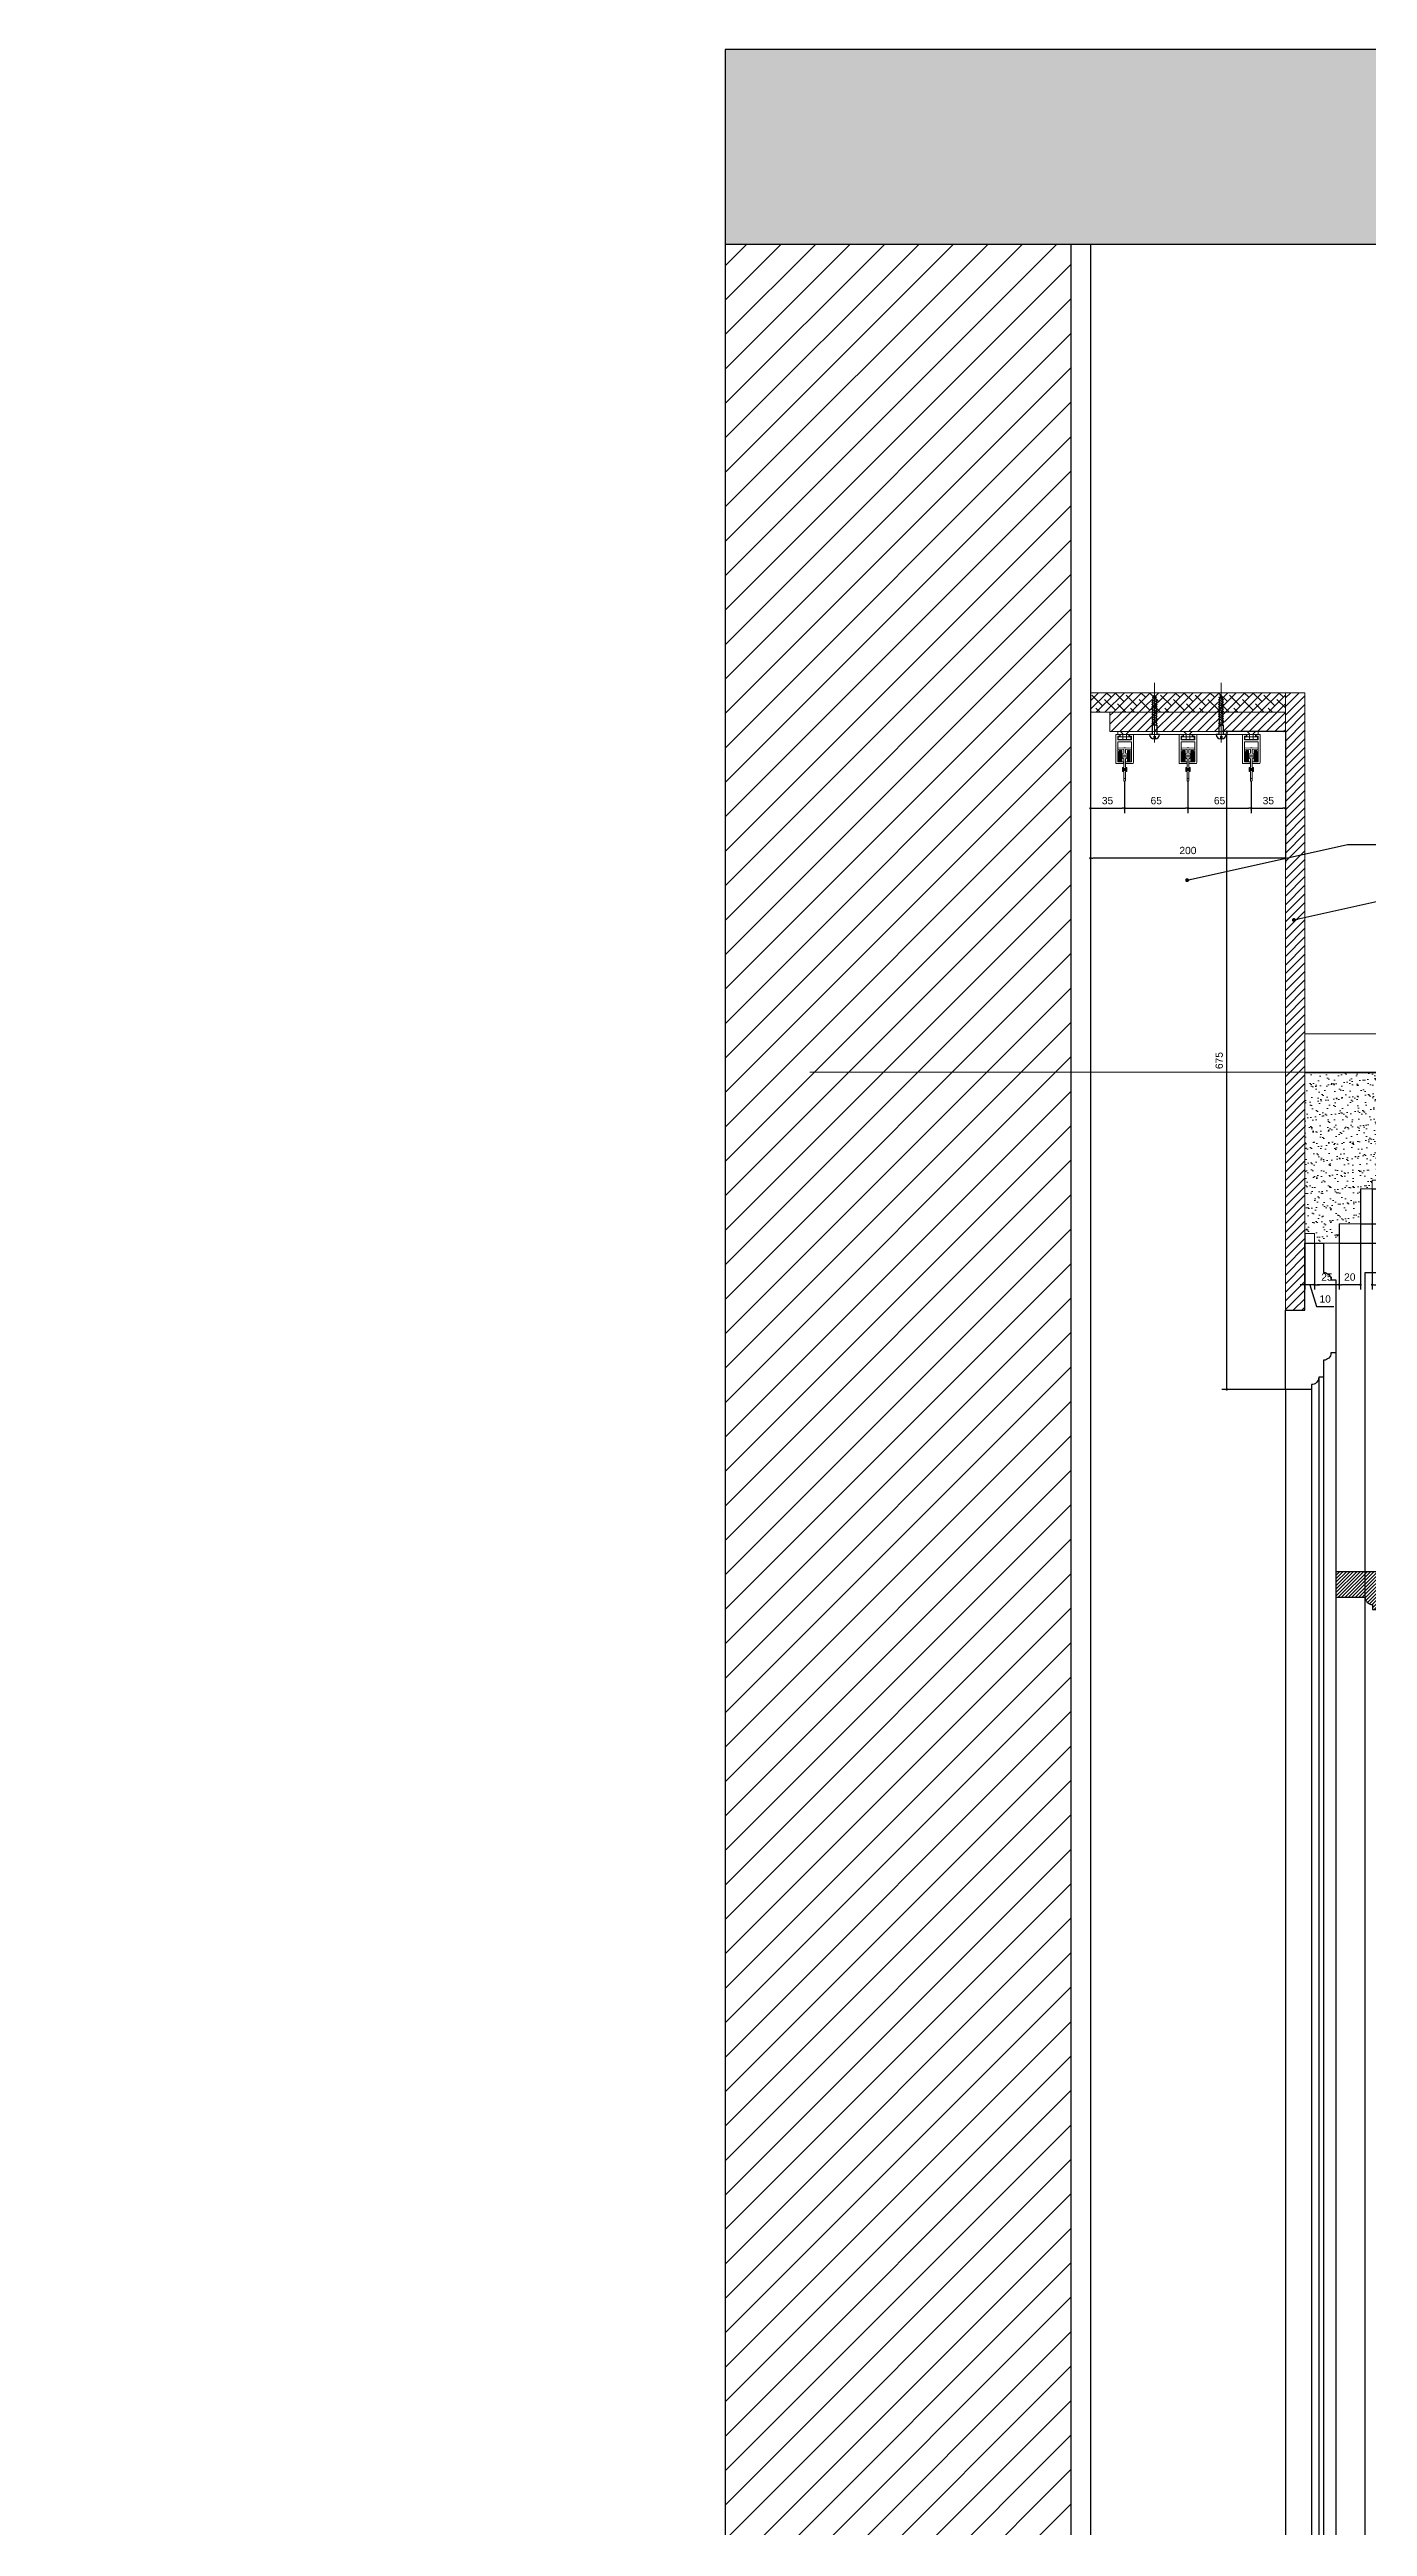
# Model space of a CAD drawing. Header units: inches. Extents: x -12478 to 399182, y -23212 to 525552.
# Drawn here: x 2054 to 3407, y 20670 to 23212 of the extents above; entities that cross this region are included whole.
import ezdxf

# ---------------------------------------------------------------- set-up
doc = ezdxf.new("R2010")
doc.units = ezdxf.units.IN
doc.header["$LTSCALE"] = 1000
doc.header["$MEASUREMENT"] = 0
doc.linetypes.add('DASHED', pattern=[0.75, 0.5, -0.25])
doc.linetypes.add('HIDDEN', pattern=[0.375, 0.25, -0.125])
for name, color, linetype in [('8', 8, 'Continuous'), ('A-DIM', 9, 'Continuous'), ('A-Hidden', 8, 'HIDDEN'), ('Calliper Gypsum  Elevation', 31, 'Continuous'), ('Layer3', 3, 'Continuous'), ('Layer7', 8, 'Continuous')]:
    doc.layers.add(name, color=color, linetype=linetype)
for name, color, linetype, lineweight in [('GRC', 41, 'Continuous', 0), ('Sanitaire', 253, 'Continuous', 0), ('Wood treillis', 111, 'Continuous', 0)]:
    doc.layers.add(name, color=color, linetype=linetype, lineweight=lineweight)
doc.layers.add('Stone-GRG', color=7, linetype='Continuous', lineweight=0, true_color=0xfff2cc)
doc.styles.get("Standard").update_dxf_attribs({"font": 'arial.ttf'})
doc.dimstyles.new('chester 5', dxfattribs={"dimscale": 0.05, "dimtxt": 150, "dimasz": 50, "dimexe": 100, "dimexo": 0, "dimgap": 80, "dimtad": 1, "dimdec": 0, "dimrnd": 5, "dimzin": 0, "dimdsep": 46, "dimtxsty": 'Standard', "dimblk": 'DOT', "dimcen": 100, "dimclrd": 1, "dimclre": 1, "dimclrt": 3, "dimadec": 0, "dimazin": 0, "dimtfac": 1, "dimtdec": 0, "dimtofl": 0, "dimtmove": 0, "dimatfit": 3, "dimfxl": 1, "dimtolj": 1, "dimtzin": 0, "dimlwd": -1, "dimarcsym": 0})
doc.dimstyles.get("Standard").update_dxf_attribs({"dimtxt": 0.18, "dimasz": 0.18, "dimexe": 0.18, "dimexo": 0.0625, "dimgap": 0.09, "dimtad": 0, "dimtih": 1, "dimtoh": 1, "dimdec": 4, "dimzin": 0, "dimdsep": 46, "dimtxsty": 'Standard', "dimcen": 0.09, "dimadec": 0, "dimazin": 0, "dimtfac": 1, "dimtdec": 4, "dimtofl": 0, "dimtmove": 0, "dimatfit": 3, "dimfxl": 1, "dimtolj": 1, "dimtzin": 0, "dimarcsym": 0})

# ---------------------------------------------------------------- blocks, each defined once
blk = doc.blocks.new('curtain box 21')
at = {"lineweight": 0}
for p, q in [((3862.1, 3149.7), (3856.5, 3152.3)), ((3924.7, 3149.7), (3930.3, 3152.3)), ((3830.7, 3103.8), (3826, 3103.8)), ((3830.7, 3102.6), (3826, 3102.6)), ((3830.7, 3101.5), (3826, 3101.5)), ((3895.7, 3103.8), (3891, 3103.8)), ((3895.7, 3102.6), (3891, 3102.6)), ((3895.7, 3101.5), (3891, 3101.5)), ((3960.7, 3103.8), (3956, 3103.8)), ((3960.7, 3102.6), (3956, 3102.6)), ((3960.7, 3101.5), (3956, 3101.5))]:
    blk.add_line(p, q, dxfattribs=at)
at = {"color": 1, "lineweight": 0}
for p, q in [((3823.5, 3122.3), (3823.5, 3110.7)), ((3824.5, 3122.3), (3824.5, 3110.7)), ((3832.3, 3122.3), (3832.3, 3110.7)), ((3833.2, 3122.3), (3833.2, 3110.7)), ((3888.5, 3122.3), (3888.5, 3110.7)), ((3889.5, 3122.3), (3889.5, 3110.7)), ((3897.3, 3122.3), (3897.3, 3110.7)), ((3898.2, 3122.3), (3898.2, 3110.7)), ((3953.5, 3122.3), (3953.5, 3110.7)), ((3954.5, 3122.3), (3954.5, 3110.7)), ((3962.3, 3122.3), (3962.3, 3110.7)), ((3963.2, 3122.3), (3963.2, 3110.7))]:
    blk.add_line(p, q, dxfattribs=at)
at = {"color": 4, "lineweight": 0}
for points in [[(3859.2, 3130.5), (3859.2, 3191.5)], [(3927.6, 3130.5), (3927.6, 3191.5)]]:
    blk.add_lwpolyline(points, dxfattribs=at)
at = {"color": 1, "lineweight": 0}
for points in [[(3835.4, 3131), (3821.4, 3131), (3821.4, 3110.7), (3826.4, 3110.7, -1), (3826.4, 3108.7), (3820.4, 3108.7, -0.414214), (3819.4, 3109.7), (3819.4, 3138.7), (3823.4, 3138.7), (3823.4, 3136.7), (3821.4, 3136.7), (3821.4, 3133), (3835.4, 3133), (3835.4, 3136.7), (3833.4, 3136.7), (3833.4, 3138.7), (3837.4, 3138.7), (3837.4, 3109.7, -0.414214), (3836.4, 3108.7), (3830.4, 3108.7, -1), (3830.4, 3110.7), (3835.4, 3110.7)], [(3900.4, 3131), (3886.4, 3131), (3886.4, 3110.7), (3891.4, 3110.7, -1), (3891.4, 3108.7), (3885.4, 3108.7, -0.414214), (3884.4, 3109.7), (3884.4, 3138.7), (3888.4, 3138.7), (3888.4, 3136.7), (3886.4, 3136.7), (3886.4, 3133), (3900.4, 3133), (3900.4, 3136.7), (3898.4, 3136.7), (3898.4, 3138.7), (3902.4, 3138.7), (3902.4, 3109.7, -0.414214), (3901.4, 3108.7), (3895.4, 3108.7, -1), (3895.4, 3110.7), (3900.4, 3110.7)], [(3965.4, 3131), (3951.4, 3131), (3951.4, 3110.7), (3956.4, 3110.7, -1), (3956.4, 3108.7), (3950.4, 3108.7, -0.414214), (3949.4, 3109.7), (3949.4, 3138.7), (3953.4, 3138.7), (3953.4, 3136.7), (3951.4, 3136.7), (3951.4, 3133), (3965.4, 3133), (3965.4, 3136.7), (3963.4, 3136.7), (3963.4, 3138.7), (3967.4, 3138.7), (3967.4, 3109.7, -0.414214), (3966.4, 3108.7), (3960.4, 3108.7, -1), (3960.4, 3110.7), (3965.4, 3110.7)], [(3824.5, 3122.3), (3823.5, 3122.3, 0.414214), (3822.5, 3121.3), (3822.5, 3111.7, 0.414214), (3823.5, 3110.7), (3824.5, 3110.7, 0.414214), (3825.5, 3111.7), (3825.5, 3121.3, 0.414214)], [(3832.3, 3122.3), (3833.2, 3122.3, -0.414214), (3834.2, 3121.3), (3834.2, 3111.7, -0.414214), (3833.2, 3110.7), (3832.3, 3110.7, -0.414214), (3831.3, 3111.7), (3831.3, 3121.3, -0.414214)], [(3889.5, 3122.3), (3888.5, 3122.3, 0.414214), (3887.5, 3121.3), (3887.5, 3111.7, 0.414214), (3888.5, 3110.7), (3889.5, 3110.7, 0.414214), (3890.5, 3111.7), (3890.5, 3121.3, 0.414214)], [(3897.3, 3122.3), (3898.2, 3122.3, -0.414214), (3899.2, 3121.3), (3899.2, 3111.7, -0.414214), (3898.2, 3110.7), (3897.3, 3110.7, -0.414214), (3896.3, 3111.7), (3896.3, 3121.3, -0.414214)], [(3954.5, 3122.3), (3953.5, 3122.3, 0.414214), (3952.5, 3121.3), (3952.5, 3111.7, 0.414214), (3953.5, 3110.7), (3954.5, 3110.7, 0.414214), (3955.5, 3111.7), (3955.5, 3121.3, 0.414214)], [(3962.3, 3122.3), (3963.2, 3122.3, -0.414214), (3964.2, 3121.3), (3964.2, 3111.7, -0.414214), (3963.2, 3110.7), (3962.3, 3110.7, -0.414214), (3961.3, 3111.7), (3961.3, 3121.3, -0.414214)]]:
    blk.add_lwpolyline(points, format="xyb", close=True, dxfattribs=at)
at = {"lineweight": 0}
for points in [[(3965.4, 3141.5), (3821.4, 3141.5), (3821.4, 3138.7), (3965.4, 3138.7)], [(3828.4, 3141.5), (3832.6, 3141.5), (3830.3, 3139.4), (3830.3, 3133.5), (3828.4, 3133.5), (3826.4, 3133.5), (3826.4, 3139.4), (3824.1, 3141.5)], [(3893.4, 3141.5), (3897.6, 3141.5), (3895.3, 3139.4), (3895.3, 3133.5), (3893.4, 3133.5), (3891.4, 3133.5), (3891.4, 3139.4), (3889.1, 3141.5)], [(3958.4, 3141.5), (3962.6, 3141.5), (3960.3, 3139.4), (3960.3, 3133.5), (3958.4, 3133.5), (3956.4, 3133.5), (3956.4, 3139.4), (3954.1, 3141.5)], [(3827.6, 3124.8), (3829.1, 3124.8), (3835.3, 3124.4), (3835.3, 3123.5), (3829.1, 3123.1), (3829.1, 3119.5), (3830.8, 3118.6), (3830.8, 3117.5), (3830.8, 3117.5), (3828.4, 3117.5), (3825.9, 3117.5), (3825.9, 3117.5), (3825.9, 3118.6), (3827.6, 3119.5), (3827.6, 3123.1), (3821.4, 3123.5), (3821.4, 3124.4)], [(3892.6, 3124.8), (3894.1, 3124.8), (3900.3, 3124.4), (3900.3, 3123.5), (3894.1, 3123.1), (3894.1, 3119.5), (3895.8, 3118.6), (3895.8, 3117.5), (3895.8, 3117.5), (3893.4, 3117.5), (3890.9, 3117.5), (3890.9, 3117.5), (3890.9, 3118.6), (3892.6, 3119.5), (3892.6, 3123.1), (3886.4, 3123.5), (3886.4, 3124.4)], [(3957.6, 3124.8), (3959.1, 3124.8), (3965.3, 3124.4), (3965.3, 3123.5), (3959.1, 3123.1), (3959.1, 3119.5), (3960.8, 3118.6), (3960.8, 3117.5), (3960.8, 3117.5), (3958.4, 3117.5), (3955.9, 3117.5), (3955.9, 3117.5), (3955.9, 3118.6), (3957.6, 3119.5), (3957.6, 3123.1), (3951.4, 3123.5), (3951.4, 3124.4)]]:
    blk.add_lwpolyline(points, close=True, dxfattribs=at)
at = {"color": 1, "lineweight": 0}
for points in [[(3821.9, 3136.2), (3834.9, 3136.2), (3834.9, 3133.5), (3821.9, 3133.5)], [(3823.9, 3138.7), (3832.9, 3138.7), (3832.9, 3136.2), (3823.9, 3136.2)], [(3886.9, 3136.2), (3899.9, 3136.2), (3899.9, 3133.5), (3886.9, 3133.5)], [(3888.9, 3138.7), (3897.9, 3138.7), (3897.9, 3136.2), (3888.9, 3136.2)], [(3951.9, 3136.2), (3964.9, 3136.2), (3964.9, 3133.5), (3951.9, 3133.5)], [(3953.9, 3138.7), (3962.9, 3138.7), (3962.9, 3136.2), (3953.9, 3136.2)]]:
    blk.add_lwpolyline(points, close=True, dxfattribs=at)
for points in [[(3827.6, 3091.1), (3827.6, 3100.5), (3826, 3100.5), (3826, 3104.8), (3827.6, 3104.8), (3827.6, 3113.6), (3825.9, 3114.5), (3825.9, 3115.6), (3825.9, 3115.6), (3828.4, 3115.6), (3830.8, 3115.6), (3830.8, 3115.6), (3830.8, 3114.5), (3829.1, 3113.6), (3829.1, 3104.8), (3830.7, 3104.8), (3830.7, 3100.5), (3829.2, 3100.5), (3829.2, 3091.1)], [(3892.6, 3091.1), (3892.6, 3100.5), (3891, 3100.5), (3891, 3104.8), (3892.6, 3104.8), (3892.6, 3113.6), (3890.9, 3114.5), (3890.9, 3115.6), (3890.9, 3115.6), (3893.4, 3115.6), (3895.8, 3115.6), (3895.8, 3115.6), (3895.8, 3114.5), (3894.1, 3113.6), (3894.1, 3104.8), (3895.7, 3104.8), (3895.7, 3100.5), (3894.2, 3100.5), (3894.2, 3091.1)], [(3957.6, 3091.1), (3957.6, 3100.5), (3956, 3100.5), (3956, 3104.8), (3957.6, 3104.8), (3957.6, 3113.6), (3955.9, 3114.5), (3955.9, 3115.6), (3955.9, 3115.6), (3958.4, 3115.6), (3960.8, 3115.6), (3960.8, 3115.6), (3960.8, 3114.5), (3959.1, 3113.6), (3959.1, 3104.8), (3960.7, 3104.8), (3960.7, 3100.5), (3959.2, 3100.5), (3959.2, 3091.1)]]:
    blk.add_lwpolyline(points, dxfattribs=at)
at = {"lineweight": 0}
for points in [[(3827.9, 3093.5), (3828.9, 3093.5, -0.414214), (3829.2, 3093.2), (3829.2, 3091.1, -0.414214), (3828.9, 3090.8), (3827.9, 3090.8, -0.414214), (3827.6, 3091.1), (3827.6, 3093.2, -0.414214)], [(3892.9, 3093.5), (3893.9, 3093.5, -0.414214), (3894.2, 3093.2), (3894.2, 3091.1, -0.414214), (3893.9, 3090.8), (3892.9, 3090.8, -0.414214), (3892.6, 3091.1), (3892.6, 3093.2, -0.414214)], [(3957.9, 3093.5), (3958.9, 3093.5, -0.414214), (3959.2, 3093.2), (3959.2, 3091.1, -0.414214), (3958.9, 3090.8), (3957.9, 3090.8, -0.414214), (3957.6, 3091.1), (3957.6, 3093.2, -0.414214)]]:
    blk.add_lwpolyline(points, format="xyb", close=True, dxfattribs=at)
blk = doc.blocks.new('curtain track_3')
for p, q in [((52828.2, -34660.4), (52822.6, -34657.8)), ((52828.2, -34662.8), (52822.6, -34660.2)), ((52828.2, -34665.2), (52822.6, -34662.6)), ((52828.2, -34667.7), (52822.6, -34665.1)), ((52828.2, -34670.1), (52822.6, -34667.5)), ((52828.2, -34657.9), (52823, -34655.5)), ((52827.5, -34655.2), (52823.8, -34653.5)), ((52896.5, -34660.4), (52890.9, -34657.8)), ((52896.5, -34662.8), (52890.9, -34660.2)), ((52896.5, -34665.2), (52890.9, -34662.6)), ((52896.5, -34667.7), (52890.9, -34665.1)), ((52896.5, -34670.1), (52890.9, -34667.5)), ((52896.5, -34657.9), (52891.3, -34655.5)), ((52895.9, -34655.2), (52892.2, -34653.5)), ((52828.2, -34672.5), (52822.6, -34669.9)), ((52828.2, -34672.5), (52822.6, -34669.9)), ((52828.2, -34674.9), (52822.6, -34672.3)), ((52828.2, -34677.4), (52822.6, -34674.8)), ((52828.2, -34679.8), (52822.6, -34677.2)), ((52828.2, -34679.8), (52822.6, -34677.2)), ((52828.2, -34684.6), (52822.6, -34682.1)), ((52896.5, -34672.5), (52890.9, -34669.9)), ((52896.5, -34672.5), (52890.9, -34669.9)), ((52896.5, -34674.9), (52890.9, -34672.3)), ((52896.5, -34677.4), (52890.9, -34674.8)), ((52896.5, -34679.8), (52890.9, -34677.2)), ((52896.5, -34679.8), (52890.9, -34677.2)), ((52896.5, -34684.6), (52890.9, -34682.1))]:
    blk.add_line(p, q)
for points in [[(52823.6, -34683.9), (52823.6, -34659, -0.149778), (52825.3, -34653.3, 1.883636)], [(52827.1, -34683.9), (52827.1, -34659, 0.149778), (52825.3, -34653.3, -1.883636)], [(52891.9, -34683.9), (52891.9, -34659, -0.149778), (52893.7, -34653.3, 1.883636)], [(52895.4, -34683.9), (52895.4, -34659, 0.149778), (52893.7, -34653.3, -1.883636)]]:
    blk.add_lwpolyline(points, format="xyb")
at = {"color": 4}
for points in [[(52825.3, -34695.1), (52825.8, -34695.1), (52825.8, -34697.7, 0.38819), (52830.5, -34693.3), (52827.8, -34693.3), (52827.8, -34683.9), (52825.3, -34683.9), (52822.8, -34683.9), (52822.8, -34693.3), (52820.1, -34693.3, 0.38819), (52824.8, -34697.7), (52824.8, -34695.1)], [(52893.7, -34695.1), (52894.2, -34695.1), (52894.2, -34697.7, 0.38819), (52898.9, -34693.3), (52896.1, -34693.3), (52896.1, -34683.9), (52893.7, -34683.9), (52891.2, -34683.9), (52891.2, -34693.3), (52888.4, -34693.3, 0.38819), (52893.1, -34697.7), (52893.1, -34695.1)]]:
    blk.add_lwpolyline(points, format="xyb", close=True, dxfattribs=at)
at = {"extrusion": (0, 0, -1), "zscale": -1}
blk.add_blockref('curtain box 21', (-56752.9, -37831.9), dxfattribs=at)
blk = doc.blocks.new('MAK-GF10 structrual elev A')
at = {"layer": 'Layer7'}
h = blk.add_hatch(dxfattribs=at)
h.set_pattern_fill('AR-CONC', color=256, scale=10, style=0)
h.set_pattern_definition([(50, (-400019.973, -95187.583), (71.726018, -6.2752135), [7.5, -82.5]), (355, (-400019.97, -95187.58), (-13.875133, 75.219213), [6, -66]), (100.4514, (-400013.996, -95188.106), (57.850938, 68.943954), [6.374019, -70.114211]), (46.1842, (-400019.97, -95167.58), (106.724105, -16.551901), [11.25, -123.75]), (96.6356, (-400011.08, -95168.96), (93.46627, 97.411787), [9.56103, -105.1713]), (351.1842, (-400019.97, -95167.58), (93.466195, 97.41186), [9, -99]), (21, (-400009.973, -95172.583), (59.690705, -40.261889), [7.5, -82.5]), (326, (-400009.97, -95172.58), (24.331533, 72.515005), [6, -66]), (71.4514, (-400005, -95175.94), (84.022263, 32.25305), [6.374019, -70.114211]), (37.5, (-400019.973, -95187.583), (1.2159855, 33.2893854), [0, -65.2, 0, -67, 0, -66.25]), (7.5, (-400019.973, -95187.583), (26.3069537, 39.4411712), [0, -38.2, 0, -63.7, 0, -25.25]), (327.5, (-400042.273, -95187.583), (53.3822436, -2.2554872), [0, -25, 0, -78, 0, -103.5]), (317.5, (-400052.273, -95187.583), (58.318617, 10.010498), [0, -32.5, 0, -51.8, 0, -73.5])])
h.paths.add_polyline_path([(13352.4, 23212.1), (13352.4, 23012.1), (2747.6, 23012.1), (2747.6, 23212.1)])
h = blk.add_hatch(dxfattribs=at)
h.set_pattern_fill('ANSI31', color=256, scale=200, style=0)
h.set_pattern_definition([(45, (-400019.973, -95237.583), (-17.6776695, 17.6776695), [])])
h.paths.add_polyline_path([(2747.6, 22562.1), (2769.6, 22562.1), (3102.4, 22562.1), (3102.4, 18762.1), (2747.6, 18762.1)])
h.paths.add_polyline_path([(2747.6, 23012.1), (3102.4, 23012.1), (3102.4, 22562.1), (2747.6, 22562.1)])
at = {"layer": 'Layer3'}
for p, q in [((13352.4, 23212.1, 0), (2747.6, 23212.1, 0)), ((2747.6, 23212.1, 0), (2747.6, 18562.1, 0)), ((13352.4, 23012.1, 0), (2747.6, 23012.1, 0)), ((3102.4, 23012.1, 0), (3102.4, 18762.1, 0)), ((3122.4, 23012.1, 0), (3122.4, 18862.1, 0))]:
    blk.add_line(p, q, dxfattribs=at)
blk = doc.blocks.new('A$Ce2b00592')
at = {"layer": '8'}
h = blk.add_hatch(dxfattribs=at)
h.set_pattern_fill('ANSI38', color=256, scale=50, style=0)
h.set_pattern_definition([(45, (-403142.3564, -117689.638), (-4.41941738, 4.41941738), []), (135, (-403142.3564, -117689.638), (-13.25825215, 4.41941738), [15.625, -9.375])])
h.paths.add_polyline_path([(200, 0), (200, -20), (0, -20), (0, 0)])
h = blk.add_hatch(dxfattribs=at)
h.set_pattern_fill('ANSI31', color=256, scale=50, style=0)
h.set_pattern_definition([(45, (-403142.3564, -117689.638), (-4.41941738, 4.41941738), [])])
h.paths.add_polyline_path([(200, -20), (200, -40), (20, -40), (20, -20)])
h = blk.add_hatch(dxfattribs=at)
h.set_pattern_fill('ANSI31', color=256, scale=50, style=0)
h.set_pattern_definition([(45, (-403142.3564, -117789.638), (-4.41941738, 4.41941738), [])])
h.paths.add_polyline_path([(200, -633.8), (220, -633.8), (220, 0), (200, 0)])
at = {"layer": 'GRC', "lineweight": 0}
h = blk.add_hatch(dxfattribs=at)
h.set_pattern_fill('AR-SAND', color=256, scale=6)
h.set_pattern_definition([(37.5, (1191.455, 6437.248), (-0.37796, 11.560943), [0, -9.12, 0, -10.2, 0, -9.75]), (7.5, (1191.455, 6437.248), (10.61866, 16.932876), [0, -4.92, 0, -8.22, 0, -3.15]), (327.5, (1184.075, 6437.248), (18.684851, 0.033954), [0, -3, 0, -10.8, 0, -14.1]), (317.5, (1184.075, 6437.248), (18.03676, 5.266053), [0, -1.5, 0, -7.08, 0, -8.1])])
h.paths.add_polyline_path([(354.7, -390), (220, -390), (220, -555), (230, -555), (230, -565), (255.2, -565), (255.2, -545.2), (277.1, -545.2), (277.1, -509), (289.1, -509), (289.1, -500.3, 0.439979), (327.3, -464), (366.1, -464), (366.1, -421.4, -0.415481), (368.8, -418.7), (374.7, -418.7), (374.7, -410), (354.7, -410)])
at = {"layer": 'GRC'}
for points in [[(850, 95), (850, -350), (220, -350), (220, -390), (414.7, -390), (414.7, -390), (414.7, -390), (442.6, -390), (442.6, -385, 0.413614), (449.7, -377.9), (454.7, -377.9), (454.7, -372.9), (770, -372.9), (770, -377.9), (775, -377.9, 0.413614), (782.1, -385), (782.1, -390), (857.9, -390), (857.9, -390), (857.9, -385, 0.413614), (865, -377.9), (870, -377.9), (870, 44.6)], [(220, -555), (220, -390), (354.7, -390), (354.7, -410), (374.7, -410), (374.7, -418.7), (368.8, -418.7, 0.415481), (366.1, -421.4), (366.1, -464), (327.3, -464, -0.439979), (289.1, -500.3), (289.1, -509), (277.1, -509), (277.1, -545.2), (255.2, -545.2), (255.2, -565), (230, -565), (230, -555), (220, -555)]]:
    blk.add_lwpolyline(points, format="xyb", dxfattribs=at)
for points in [[(200, 0), (200, -20), (0, -20), (0, 0), (200, 0)], [(200, -20), (200, -40), (20, -40), (20, -20), (200, -20)]]:
    blk.add_lwpolyline(points, dxfattribs=at)
at = {"layer": 'GRC', "elevation": 0}
blk.add_lwpolyline([(200, -633.8), (220, -633.8), (220, 0), (200, 0)], close=True, dxfattribs=at)
blk = doc.blocks.new('_Dot')
at = {"color": 0, "linetype": 'ByBlock', "lineweight": -2}
blk.add_line((-0.5, 0), (-1, 0), dxfattribs=at)
at = {"color": 0, "linetype": 'ByBlock', "const_width": 0.5}
blk.add_lwpolyline([(-0.25, 0, 1), (0.25, 0, 1)], format="xyb", close=True, dxfattribs=at)
blk = doc.blocks.new('*D477')
at = {"layer": 'A-DIM', "color": 1, "lineweight": -2, "transparency": 16777216}
for p, q in [((3411.5, 22043.1), (3542.1, 22043.1)), ((3399.5, 22006.9), (3542.1, 22006.9))]:
    blk.add_line(p, q, dxfattribs=at)
at = {"layer": 'A-DIM', "color": 1, "transparency": 16777216}
blk.add_line((3537.1, 22040.6), (3537.1, 22009.4), dxfattribs=at)
at = {"layer": 'Defpoints', "color": 0, "transparency": 16777216}
for p in [(3411.5, 22043.1, 0), (3399.5, 22006.9, 0), (3537.1, 22006.9)]:
    blk.add_point(p, dxfattribs=at)
at = {"layer": 'A-DIM', "color": 1, "transparency": 16777216, "xscale": 2.5, "yscale": 2.5, "zscale": 2.5}
for p, rotation in [((3537.1, 22043.1), 90), ((3537.1, 22006.9), 270)]:
    blk.add_blockref('_Dot', p, dxfattribs=dict(at, rotation=rotation))
at = {"layer": 'A-DIM', "color": 3, "transparency": 16777216, "insert": (3529.2, 22025), "char_height": 7.5, "attachment_point": 5, "rotation": 90}
blk.add_mtext('\\A1;35', dxfattribs=at)
blk = doc.blocks.new('*D478')
at = {"layer": 'A-DIM', "color": 1, "lineweight": -2, "transparency": 16777216}
for p, q in [((3377.6, 21987.1), (3542.1, 21987.1)), ((3399.5, 22006.9), (3542.1, 22006.9))]:
    blk.add_line(p, q, dxfattribs=at)
at = {"layer": 'A-DIM', "color": 1, "transparency": 16777216}
blk.add_line((3537.1, 22004.4), (3537.1, 21989.6), dxfattribs=at)
at = {"layer": 'Defpoints', "color": 0, "transparency": 16777216}
for p in [(3377.6, 21987.1, 0), (3399.5, 22006.9, 0), (3537.1, 21987.1)]:
    blk.add_point(p, dxfattribs=at)
at = {"layer": 'A-DIM', "color": 1, "transparency": 16777216, "xscale": 2.5, "yscale": 2.5, "zscale": 2.5}
for p, rotation in [((3537.1, 22006.9), 90), ((3537.1, 21987.1), 270)]:
    blk.add_blockref('_Dot', p, dxfattribs=dict(at, rotation=rotation))
at = {"layer": 'A-DIM', "color": 3, "transparency": 16777216, "insert": (3529.2, 21997), "char_height": 7.5, "attachment_point": 5, "rotation": 90}
blk.add_mtext('\\A1;20', dxfattribs=at)
blk = doc.blocks.new('*D493')
at = {"layer": 'A-DIM', "color": 1, "lineweight": -2, "transparency": 16777216}
for p, q in [((3399.5, 22043.1), (3399.5, 21939.6)), ((3411.5, 22043.1), (3411.5, 21939.6))]:
    blk.add_line(p, q, dxfattribs=at)
at = {"layer": 'A-DIM', "color": 1, "transparency": 16777216}
for p, q in [((3397, 21944.6), (3394.5, 21944.6)), ((3414, 21944.6), (3434.5, 21944.6))]:
    blk.add_line(p, q, dxfattribs=at)
at = {"layer": 'Defpoints', "color": 0, "transparency": 16777216}
for p in [(3399.5, 22043.1, 0), (3411.5, 22043.1, 0), (3399.5, 21944.6)]:
    blk.add_point(p, dxfattribs=at)
at = {"layer": 'A-DIM', "color": 1, "transparency": 16777216, "xscale": 2.5, "yscale": 2.5, "zscale": 2.5}
blk.add_blockref('_Dot', (3399.5, 21944.6), dxfattribs=at)
at = {"layer": 'A-DIM', "color": 1, "transparency": 16777216, "xscale": 2.5, "yscale": 2.5, "zscale": 2.5, "rotation": 180}
blk.add_blockref('_Dot', (3411.5, 21944.6), dxfattribs=at)
at = {"layer": 'A-DIM', "color": 3, "transparency": 16777216, "insert": (3425.5, 21952.4), "char_height": 7.5, "attachment_point": 5}
blk.add_mtext('\\A1;10', dxfattribs=at)
blk = doc.blocks.new('*D494')
at = {"layer": 'A-DIM', "color": 1, "lineweight": -2, "transparency": 16777216}
for p, q in [((3399.5, 22043.1), (3399.5, 21939.6)), ((3377.6, 22006.9), (3377.6, 21939.6))]:
    blk.add_line(p, q, dxfattribs=at)
at = {"layer": 'A-DIM', "color": 1, "transparency": 16777216}
blk.add_line((3397, 21944.6), (3380.1, 21944.6), dxfattribs=at)
at = {"layer": 'Defpoints', "color": 0, "transparency": 16777216}
for p in [(3399.5, 22043.1, 0), (3377.6, 22006.9), (3377.6, 21944.6)]:
    blk.add_point(p, dxfattribs=at)
at = {"layer": 'A-DIM', "color": 1, "transparency": 16777216, "xscale": 2.5, "yscale": 2.5, "zscale": 2.5, "rotation": 180}
blk.add_blockref('_Dot', (3377.6, 21944.6), dxfattribs=at)
at = {"layer": 'A-DIM', "color": 1, "transparency": 16777216, "xscale": 2.5, "yscale": 2.5, "zscale": 2.5}
blk.add_blockref('_Dot', (3399.5, 21944.6), dxfattribs=at)
at = {"layer": 'A-DIM', "color": 3, "transparency": 16777216, "insert": (3388.5, 21952.4), "char_height": 7.5, "attachment_point": 5}
blk.add_mtext('\\A1;20', dxfattribs=at)
blk = doc.blocks.new('*D495')
at = {"layer": 'A-DIM', "color": 1, "lineweight": -2, "transparency": 16777216}
for p, q in [((3352.4, 21987.1), (3352.4, 21939.6)), ((3377.6, 22006.9), (3377.6, 21939.6))]:
    blk.add_line(p, q, dxfattribs=at)
at = {"layer": 'A-DIM', "color": 1, "transparency": 16777216}
blk.add_line((3375.1, 21944.6), (3354.9, 21944.6), dxfattribs=at)
at = {"layer": 'Defpoints', "color": 0, "transparency": 16777216}
for p in [(3352.4, 21987.1), (3377.6, 22006.9), (3352.4, 21944.6)]:
    blk.add_point(p, dxfattribs=at)
at = {"layer": 'A-DIM', "color": 1, "transparency": 16777216, "xscale": 2.5, "yscale": 2.5, "zscale": 2.5, "rotation": 180}
blk.add_blockref('_Dot', (3352.4, 21944.6), dxfattribs=at)
at = {"layer": 'A-DIM', "color": 1, "transparency": 16777216, "xscale": 2.5, "yscale": 2.5, "zscale": 2.5}
blk.add_blockref('_Dot', (3377.6, 21944.6), dxfattribs=at)
at = {"layer": 'A-DIM', "color": 3, "transparency": 16777216, "insert": (3365, 21952.4), "char_height": 7.5, "attachment_point": 5}
blk.add_mtext('\\A1;25', dxfattribs=at)
blk = doc.blocks.new('*D496')
at = {"layer": 'A-DIM', "color": 1, "lineweight": -2, "transparency": 16777216}
for p, q in [((3342.4, 21997.1), (3342.4, 21939.6)), ((3352.4, 21987.1), (3352.4, 21939.6))]:
    blk.add_line(p, q, dxfattribs=at)
at = {"layer": 'A-DIM', "color": 1, "transparency": 16777216}
for p, q in [((3339.9, 21944.6), (3337.4, 21944.6)), ((3352.4, 21944.6), (3342.4, 21944.6)), ((3347.4, 21944.6), (3354.2, 21922.1)), ((3354.9, 21944.6), (3357.4, 21944.6)), ((3354.2, 21922.1), (3372.2, 21922.1))]:
    blk.add_line(p, q, dxfattribs=at)
at = {"layer": 'Defpoints', "color": 0, "transparency": 16777216}
for p in [(3342.4, 21997.1, 0), (3352.4, 21987.1), (3342.4, 21944.6)]:
    blk.add_point(p, dxfattribs=at)
at = {"layer": 'A-DIM', "color": 1, "transparency": 16777216, "xscale": 2.5, "yscale": 2.5, "zscale": 2.5}
blk.add_blockref('_Dot', (3342.4, 21944.6), dxfattribs=at)
at = {"layer": 'A-DIM', "color": 1, "transparency": 16777216, "xscale": 2.5, "yscale": 2.5, "zscale": 2.5, "rotation": 180}
blk.add_blockref('_Dot', (3352.4, 21944.6), dxfattribs=at)
at = {"layer": 'A-DIM', "color": 3, "transparency": 16777216, "insert": (3363.2, 21929.9), "char_height": 7.5, "attachment_point": 5}
blk.add_mtext('\\A1;10', dxfattribs=at)
blk = doc.blocks.new('*D497')
at = {"layer": 'A-DIM', "color": 1, "lineweight": -2, "transparency": 16777216}
for p, q in [((3122.4, 22512.1), (3122.4, 22377.3)), ((3322.4, 22512.1), (3322.4, 22377.3))]:
    blk.add_line(p, q, dxfattribs=at)
at = {"layer": 'A-DIM', "color": 1, "transparency": 16777216}
blk.add_line((3319.9, 22382.3), (3124.9, 22382.3), dxfattribs=at)
at = {"layer": 'Defpoints', "color": 0, "transparency": 16777216}
for p in [(3122.4, 22512.1, 0), (3322.4, 22512.1, 0), (3122.4, 22382.3)]:
    blk.add_point(p, dxfattribs=at)
at = {"layer": 'A-DIM', "color": 1, "transparency": 16777216, "xscale": 2.5, "yscale": 2.5, "zscale": 2.5, "rotation": 180}
blk.add_blockref('_Dot', (3122.4, 22382.3), dxfattribs=at)
at = {"layer": 'A-DIM', "color": 1, "transparency": 16777216, "xscale": 2.5, "yscale": 2.5, "zscale": 2.5}
blk.add_blockref('_Dot', (3322.4, 22382.3), dxfattribs=at)
at = {"layer": 'A-DIM', "color": 3, "transparency": 16777216, "insert": (3222.4, 22390.1), "char_height": 7.5, "attachment_point": 5}
blk.add_mtext('\\A1;200', dxfattribs=at)
blk = doc.blocks.new('*D498')
at = {"layer": 'A-DIM', "color": 1, "lineweight": -2, "transparency": 16777216}
for p, q in [((3322.4, 22512.1), (3257.3, 22512.1)), ((3322.4, 21837.1), (3257.3, 21837.1))]:
    blk.add_line(p, q, dxfattribs=at)
at = {"layer": 'A-DIM', "color": 1, "transparency": 16777216}
blk.add_line((3262.3, 21839.6), (3262.3, 22509.6), dxfattribs=at)
at = {"layer": 'Defpoints', "color": 0, "transparency": 16777216}
for p in [(3262.3, 22512.1), (3322.4, 22512.1, 0), (3322.4, 21837.1, 0)]:
    blk.add_point(p, dxfattribs=at)
at = {"layer": 'A-DIM', "color": 1, "transparency": 16777216, "xscale": 2.5, "yscale": 2.5, "zscale": 2.5}
for p, rotation in [((3262.3, 22512.1), 90), ((3262.3, 21837.1), 270)]:
    blk.add_blockref('_Dot', p, dxfattribs=dict(at, rotation=rotation))
at = {"layer": 'A-DIM', "color": 3, "transparency": 16777216, "insert": (3254.5, 22174.6), "char_height": 7.5, "attachment_point": 5, "rotation": 90}
blk.add_mtext('\\A1;675', dxfattribs=at)
blk = doc.blocks.new('*D499')
at = {"layer": 'A-DIM', "color": 1, "lineweight": -2, "transparency": 16777216}
for p, q in [((3122.4, 22461.3), (3122.4, 22428.5)), ((3157.4, 22461.3), (3157.4, 22428.5))]:
    blk.add_line(p, q, dxfattribs=at)
at = {"layer": 'A-DIM', "color": 1, "transparency": 16777216}
blk.add_line((3124.9, 22433.5), (3154.9, 22433.5), dxfattribs=at)
at = {"layer": 'Defpoints', "color": 0, "transparency": 16777216}
for p in [(3122.4, 22461.3), (3157.4, 22461.3, 0), (3157.4, 22433.5)]:
    blk.add_point(p, dxfattribs=at)
at = {"layer": 'A-DIM', "color": 1, "transparency": 16777216, "xscale": 2.5, "yscale": 2.5, "zscale": 2.5, "rotation": 180}
blk.add_blockref('_Dot', (3122.4, 22433.5), dxfattribs=at)
at = {"layer": 'A-DIM', "color": 1, "transparency": 16777216, "xscale": 2.5, "yscale": 2.5, "zscale": 2.5}
blk.add_blockref('_Dot', (3157.4, 22433.5), dxfattribs=at)
at = {"layer": 'A-DIM', "color": 3, "transparency": 16777216, "insert": (3139.9, 22441.3), "char_height": 7.5, "attachment_point": 5}
blk.add_mtext('\\A1;35', dxfattribs=at)
blk = doc.blocks.new('*D500')
at = {"layer": 'A-DIM', "color": 1, "lineweight": -2, "transparency": 16777216}
for p, q in [((3157.4, 22461.3), (3157.4, 22428.5)), ((3222.4, 22461.3), (3222.4, 22428.5))]:
    blk.add_line(p, q, dxfattribs=at)
at = {"layer": 'A-DIM', "color": 1, "transparency": 16777216}
blk.add_line((3159.9, 22433.5), (3219.9, 22433.5), dxfattribs=at)
at = {"layer": 'Defpoints', "color": 0, "transparency": 16777216}
for p in [(3157.4, 22461.3, 0), (3222.4, 22461.3, 0), (3222.4, 22433.5)]:
    blk.add_point(p, dxfattribs=at)
at = {"layer": 'A-DIM', "color": 1, "transparency": 16777216, "xscale": 2.5, "yscale": 2.5, "zscale": 2.5, "rotation": 180}
blk.add_blockref('_Dot', (3157.4, 22433.5), dxfattribs=at)
at = {"layer": 'A-DIM', "color": 1, "transparency": 16777216, "xscale": 2.5, "yscale": 2.5, "zscale": 2.5}
blk.add_blockref('_Dot', (3222.4, 22433.5), dxfattribs=at)
at = {"layer": 'A-DIM', "color": 3, "transparency": 16777216, "insert": (3189.9, 22441.3), "char_height": 7.5, "attachment_point": 5}
blk.add_mtext('\\A1;65', dxfattribs=at)
blk = doc.blocks.new('*D501')
at = {"layer": 'A-DIM', "color": 1, "lineweight": -2, "transparency": 16777216}
for p, q in [((3222.4, 22461.3), (3222.4, 22428.5)), ((3287.4, 22461.3), (3287.4, 22428.5))]:
    blk.add_line(p, q, dxfattribs=at)
at = {"layer": 'A-DIM', "color": 1, "transparency": 16777216}
blk.add_line((3224.9, 22433.5), (3284.9, 22433.5), dxfattribs=at)
at = {"layer": 'Defpoints', "color": 0, "transparency": 16777216}
for p in [(3222.4, 22461.3, 0), (3287.4, 22461.3, 0), (3287.4, 22433.5)]:
    blk.add_point(p, dxfattribs=at)
at = {"layer": 'A-DIM', "color": 1, "transparency": 16777216, "xscale": 2.5, "yscale": 2.5, "zscale": 2.5, "rotation": 180}
blk.add_blockref('_Dot', (3222.4, 22433.5), dxfattribs=at)
at = {"layer": 'A-DIM', "color": 1, "transparency": 16777216, "xscale": 2.5, "yscale": 2.5, "zscale": 2.5}
blk.add_blockref('_Dot', (3287.4, 22433.5), dxfattribs=at)
at = {"layer": 'A-DIM', "color": 3, "transparency": 16777216, "insert": (3254.9, 22441.3), "char_height": 7.5, "attachment_point": 5}
blk.add_mtext('\\A1;65', dxfattribs=at)
blk = doc.blocks.new('*D502')
at = {"layer": 'A-DIM', "color": 1, "lineweight": -2, "transparency": 16777216}
for p, q in [((3287.4, 22461.3), (3287.4, 22428.5)), ((3322.4, 22461.3), (3322.4, 22428.5))]:
    blk.add_line(p, q, dxfattribs=at)
at = {"layer": 'A-DIM', "color": 1, "transparency": 16777216}
blk.add_line((3289.9, 22433.5), (3319.9, 22433.5), dxfattribs=at)
at = {"layer": 'Defpoints', "color": 0, "transparency": 16777216}
for p in [(3287.4, 22461.3, 0), (3322.4, 22461.3), (3322.4, 22433.5)]:
    blk.add_point(p, dxfattribs=at)
at = {"layer": 'A-DIM', "color": 1, "transparency": 16777216, "xscale": 2.5, "yscale": 2.5, "zscale": 2.5, "rotation": 180}
blk.add_blockref('_Dot', (3287.4, 22433.5), dxfattribs=at)
at = {"layer": 'A-DIM', "color": 1, "transparency": 16777216, "xscale": 2.5, "yscale": 2.5, "zscale": 2.5}
blk.add_blockref('_Dot', (3322.4, 22433.5), dxfattribs=at)
at = {"layer": 'A-DIM', "color": 3, "transparency": 16777216, "insert": (3304.9, 22441.3), "char_height": 7.5, "attachment_point": 5}
blk.add_mtext('\\A1;35', dxfattribs=at)

msp = doc.modelspace()

# ---------------------------------------------------------------- hatches: boundary and pattern name
at = {"layer": 'Stone-GRG', "lineweight": 0}
h = msp.add_hatch(dxfattribs=at)
h.set_pattern_fill('ANSI31', color=253, scale=20)
h.set_pattern_definition([(45, (-88001.9243, -9922.7142), (-1.76776695, 1.76776695), [])])
edge = h.paths.add_edge_path()
edge.add_line((3459.2, 21650), (3374.2, 21650))
edge.add_line((3374.2, 21650), (3374.2, 21623.9))
edge.add_line((3374.2, 21623.9), (3399.2, 21623.9))
edge.add_line((3399.2, 21623.9), (3404.2, 21623.9))
edge.add_arc((3411.7, 21623.9), 7.5, 180, 270)
edge.add_line((3411.7, 21616.4), (3411.7, 21611.4))
edge.add_line((3411.7, 21611.4), (3486.7, 21611.4))
edge.add_line((3486.7, 21611.4), (3486.7, 21616.4))
edge.add_arc((3486.7, 21623.9), 7.5, 270, 360)
edge.add_line((3494.2, 21623.9), (3499.2, 21623.9))
edge.add_line((3499.2, 21623.9), (3499.2, 21633.9))
edge.add_line((3499.2, 21633.9), (3459.2, 21633.9))
edge.add_line((3459.2, 21633.9), (3459.2, 21650))

# ---------------------------------------------------------------- linework, layer by layer
at = {"layer": 'A-DIM', "lineweight": 0, "elevation": 0}
for points in [[(3322.4, 21937.1), (3322.4, 21937.1)], [(3342.4, 21937.1), (3342.4, 21937.1)]]:
    msp.add_lwpolyline(points, dxfattribs=at)
at = {"layer": 'A-Hidden', "linetype": 'DASHED', "lineweight": 0, "ltscale": 10}
for p, q in [((15334.4, 23012.1, 0), (2054.3, 23012.1, 0)), ((15334.4, 22162.6, 0), (2054.3, 22162.6, 0))]:
    msp.add_line(p, q, dxfattribs=at)
at = {"layer": 'GRC', "lineweight": 0}
for p, q in [((3377.6, 21987.1, 0), (12727.2, 21987.1, 0)), ((3399.5, 22006.9, 0), (12705.3, 22006.9, 0))]:
    msp.add_line(p, q, dxfattribs=at)
at = {"layer": 'Wood treillis', "lineweight": -2}
for p, q in [((3374.1, 21874.6, 0), (3374.1, 19042.1, 0)), ((3322.4, 21837.1, 0), (3322.4, 18862.1, 0)), ((3349.1, 21837.1, 0), (3349.1, 19042.1, 0)), ((3356.6, 21849.6, 0), (3356.6, 19042.1, 0)), ((3361.6, 21849.6, 0), (3361.6, 19042.1, 0))]:
    msp.add_line(p, q, dxfattribs=at)
at = {"layer": 'Wood treillis', "lineweight": -2, "elevation": 0}
msp.add_lwpolyline([(3322.4, 21918.3), (3342.4, 21918.3), (3342.4, 21987.1), (3361.6, 21987.1), (3361.6, 21957.1, -0.414214), (3369.1, 21949.6), (3374.1, 21949.6), (3374.1, 21874.6), (3369.1, 21874.6, -0.414214), (3361.6, 21867.1), (3361.6, 21862.1), (3361.6, 21862.1), (3361.6, 21849.6), (3356.6, 21849.6, -0.414214), (3349.1, 21842.1), (3349.1, 21837.1), (3322.4, 21837.1)], format="xyb", close=True, dxfattribs=at)
for points in [[(3404.1, 21957.1), (8050.7, 21957.1)], [(3404.1, 19042.1), (3404.1, 21957.1)]]:
    msp.add_lwpolyline(points, dxfattribs=at)
at = {"layer": 'Wood treillis', "color": 0, "lineweight": -2, "elevation": 0}
msp.add_lwpolyline([(3459.2, 21650), (3374.2, 21650), (3374.2, 21623.9), (3399.2, 21623.9), (3399.2, 21623.9), (3404.2, 21623.9, 0.414214), (3411.7, 21616.4), (3411.7, 21611.4), (3486.7, 21611.4), (3486.7, 21616.4, 0.414214), (3494.2, 21623.9), (3499.2, 21623.9), (3499.2, 21633.9), (3459.2, 21633.9), (3459.2, 21650)], format="xyb", dxfattribs=at)

# ---------------------------------------------------------------- block references
at = {"layer": '8', "color": 2}
msp.add_blockref('MAK-GF10 structrual elev A', (0, 0), dxfattribs=at)
at = {"layer": 'Calliper Gypsum  Elevation', "lineweight": 0}
msp.add_blockref('curtain track_3', (-49637.1, 57202.5, 0), dxfattribs=at)
at = {"layer": 'Sanitaire', "color": 1}
msp.add_blockref('A$Ce2b00592', (3122.4, 22552.1, 0), dxfattribs=at)

# ---------------------------------------------------------------- dimensions: what is measured, and where the dimension line sits
at = {"layer": 'A-DIM', "color": 8}
for base, p1, p2, picture, middle in [((3122.4, 22382.3), (3322.4, 22512.1, 0), (3122.4, 22512.1, 0), '*D497', (3222.4, 22390.1)), ((3157.4, 22433.5), (3122.4, 22461.3), (3157.4, 22461.3, 0), '*D499', (3139.9, 22441.3))]:
    dim = msp.add_linear_dim(base=base, p1=p1, p2=p2, dimstyle='chester 5', dxfattribs=at)
    dim.commit()
    dim.dimension.update_dxf_attribs({"geometry": picture, "text_midpoint": middle})
dim = msp.add_linear_dim(base=(3262.3, 22512.1), p1=(3322.4, 21837.1, 0), p2=(3322.4, 22512.1, 0), angle=90, dimstyle='chester 5', dxfattribs=at)
dim.commit()
dim.dimension.update_dxf_attribs({"geometry": '*D498', "text_midpoint": (3254.5, 22174.6)})
for base, p1, p2, picture, middle in [((3222.4, 22433.5), (3157.4, 22461.3, 0), (3222.4, 22461.3, 0), '*D500', (3189.9, 22441.3)), ((3287.4, 22433.5), (3222.4, 22461.3, 0), (3287.4, 22461.3, 0), '*D501', (3254.9, 22441.3)), ((3322.4, 22433.5), (3287.4, 22461.3, 0), (3322.4, 22461.3), '*D502', (3304.9, 22441.3)), ((3342.4, 21944.6), (3352.4, 21987.1), (3342.4, 21997.1, 0), '*D496', (3358.2, 21929.9)), ((3352.4, 21944.6), (3377.6, 22006.9), (3352.4, 21987.1), '*D495', (3365, 21952.4))]:
    dim = msp.add_linear_dim(base=base, p1=p1, p2=p2, dimstyle='chester 5', override={"dimtmove": 1}, dxfattribs=at)
    dim.commit()
    dim.dimension.update_dxf_attribs({"geometry": picture, "text_midpoint": middle})
dim = msp.add_linear_dim(base=(3377.6, 21944.6), p1=(3399.5, 22043.1, 0), p2=(3377.6, 22006.9), dimstyle='chester 5', override={"dimtmove": 1}, dxfattribs=at)
dim.commit()
dim.dimension.update_dxf_attribs({"geometry": '*D494', "text_midpoint": (3388.5, 21944.6), "dimtype": 160})
dim = msp.add_linear_dim(base=(3399.5, 21944.6), p1=(3411.5, 22043.1, 0), p2=(3399.5, 22043.1, 0), dimstyle='chester 5', dxfattribs=at)
dim.commit()
dim.dimension.update_dxf_attribs({"geometry": '*D493', "text_midpoint": (3425.5, 21944.6), "dimtype": 160})
for base, p1, p2, picture, middle in [((3537.1, 22006.9), (3411.5, 22043.1, 0), (3399.5, 22006.9, 0), '*D477', (3529.2, 22025)), ((3537.1, 21987.1), (3399.5, 22006.9, 0), (3377.6, 21987.1, 0), '*D478', (3529.2, 21997))]:
    dim = msp.add_linear_dim(base=base, p1=p1, p2=p2, angle=90, dimstyle='chester 5', override={"dimtmove": 1}, dxfattribs=at)
    dim.commit()
    dim.dimension.update_dxf_attribs({"geometry": picture, "text_midpoint": middle})

# ---------------------------------------------------------------- leaders
at = {"layer": 'A-DIM', "color": 1}
for points in [[(3221.6, 22359.7, 0), (3386, 22396.4, 0), (3458.8, 22396.4, 0)], [(3331.1, 22318.9, 0), (3495.6, 22355.6, 0), (3568.4, 22355.6, 0)]]:
    msp.add_leader(points, dimstyle='Standard', override={"dimasz": 4, "dimldrblk": 'Dot', "dimfxl": 0.1, "dimarcsym": 2}, dxfattribs=at)

doc.saveas('drawing.dxf')
